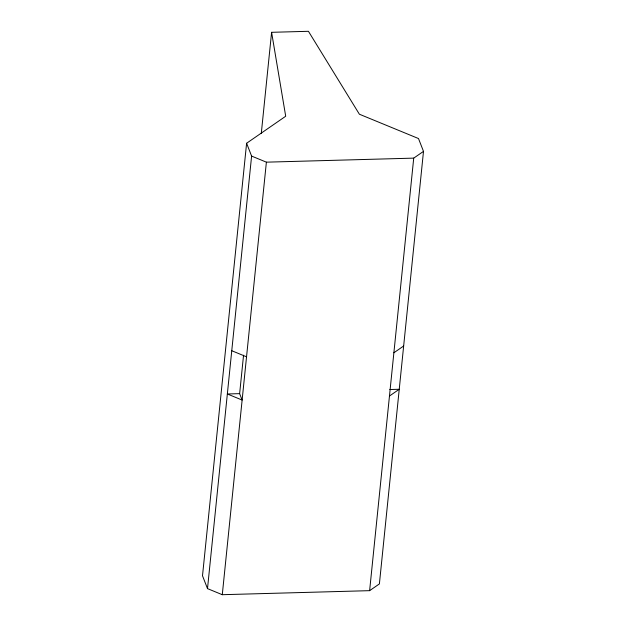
<?xml version="1.0" encoding="UTF-8"?>
<svg xmlns="http://www.w3.org/2000/svg" width="626" height="626" viewBox="0 0 626 626"><rect width="100%" height="100%" fill="white"/><g stroke="black" fill="none" stroke-linecap="round" stroke-linejoin="round"><path stroke-width="0.94" d="M271.598 32.309L285.706 116.24L246.605 143.252L202.503 575.787L207.503 588.62L222.285 594.7L369.622 590.662L379.395 583.909L423.497 151.375L418.497 138.542L359.379 114.214L308.43 31.3L271.598 32.309L261.292 133.393M207.503 588.62L251.605 156.085L246.605 143.252M239.633 393.644L227.355 393.981L242.129 400.061L239.633 393.644L243.553 355.192M222.285 594.7L266.386 162.165L251.605 156.085M369.622 590.662L413.723 158.128L423.497 151.375M393.879 352.767L403.653 346.014M389.466 396.023L399.239 389.27L389.795 389.529M266.386 162.165L413.723 158.128M231.761 350.724L246.542 356.804"/></g></svg>
